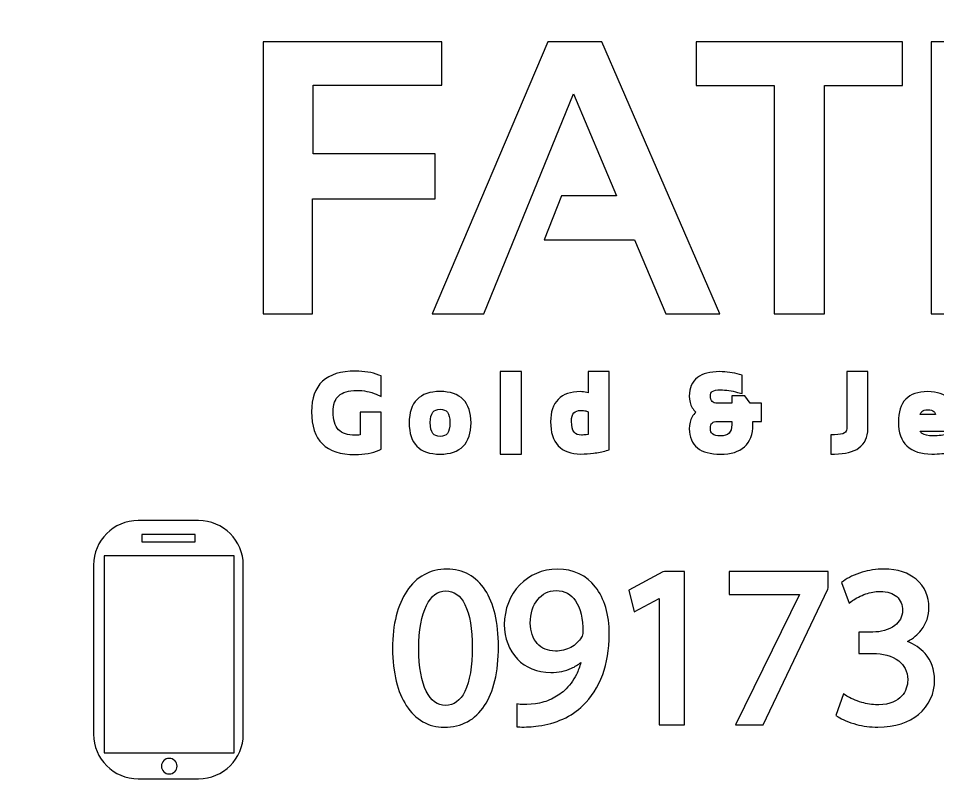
# Model space of a CAD drawing. Header units: millimetres. Extents: x -2199.5 to -2149.7, y -91.5 to -41.7.
# Drawn here: x -2188.27 to -2173.97, y -80.53 to -68.48 of the extents above; entities that cross this region are included whole.
import ezdxf

# ---------------------------------------------------------------- set-up
doc = ezdxf.new("R2010")
doc.units = ezdxf.units.MM
doc.header["$MEASUREMENT"] = 0
doc.layers.add('Layer 1', color=7, linetype='Continuous')

msp = doc.modelspace()

# ---------------------------------------------------------------- linework, layer by layer
at = {"layer": 'Layer 1', "color": 250, "lineweight": 18}
msp.add_open_spline([(-2197.5574, -41.7137), (-2197.5574, -41.7137), (-2151.7414, -41.7137), (-2151.7414, -41.7137), (-2150.6458, -41.7137), (-2149.7494, -42.6098), (-2149.7494, -43.7054), (-2149.7494, -43.7054), (-2149.7494, -89.522), (-2149.7494, -89.522), (-2149.7494, -90.6176), (-2150.6458, -91.5136), (-2151.7414, -91.5136), (-2151.7414, -91.5136), (-2197.5574, -91.5136), (-2197.5574, -91.5136), (-2198.6531, -91.5136), (-2199.5494, -90.6176), (-2199.5494, -89.522), (-2199.5494, -89.522), (-2199.5494, -43.7054), (-2199.5494, -43.7054), (-2199.5494, -42.6098), (-2198.6531, -41.7137), (-2197.5574, -41.7137)], degree=3, knots=[0, 0, 0, 0, 0.125, 0.125, 0.125, 0.25, 0.25, 0.25, 0.375, 0.375, 0.375, 0.5, 0.5, 0.5, 0.625, 0.625, 0.625, 0.75, 0.75, 0.75, 0.875, 0.875, 0.875, 1, 1, 1, 1], dxfattribs=at)
at = {"layer": 'Layer 1', "color": 240}
for points, knots in [([(-2181.682, -68.8411), (-2181.682, -68.8411), (-2181.682, -69.5157), (-2181.682, -69.5157), (-2181.682, -69.5157), (-2183.6827, -69.5157), (-2183.6827, -69.5157), (-2183.6827, -69.5157), (-2183.6827, -70.5812), (-2183.6827, -70.5812), (-2183.6827, -70.5812), (-2181.7827, -70.5812), (-2181.7827, -70.5812), (-2181.7827, -70.5812), (-2181.7827, -71.2828), (-2181.7827, -71.2828), (-2181.7827, -71.2828), (-2183.6916, -71.2828), (-2183.6916, -71.2828), (-2183.6916, -71.2828), (-2183.6916, -73.0733), (-2183.6916, -73.0733), (-2183.6916, -73.0733), (-2184.4611, -73.0733), (-2184.4611, -73.0733), (-2184.4611, -73.0733), (-2184.4611, -68.8411), (-2184.4611, -68.8411), (-2184.4611, -68.8411), (-2181.682, -68.8411), (-2181.682, -68.8411)], [0, 0, 0, 0, 0.1, 0.1, 0.1, 0.2, 0.2, 0.2, 0.3, 0.3, 0.3, 0.4, 0.4, 0.4, 0.5, 0.5, 0.5, 0.6, 0.6, 0.6, 0.7, 0.7, 0.7, 0.8, 0.8, 0.8, 0.9, 0.9, 0.9, 1, 1, 1, 1]), ([(-2181.0249, -73.0733), (-2181.0249, -73.0733), (-2181.8299, -73.0733), (-2181.8299, -73.0733), (-2181.8299, -73.0733), (-2180.0333, -68.8411), (-2180.0333, -68.8411), (-2180.0333, -68.8411), (-2179.19, -68.8411), (-2179.19, -68.8411), (-2179.19, -68.8411), (-2177.3551, -73.0733), (-2177.3551, -73.0733), (-2177.3551, -73.0733), (-2178.1985, -73.0733), (-2178.1985, -73.0733), (-2178.1985, -73.0733), (-2178.6811, -71.9192), (-2178.6811, -71.9192), (-2178.6811, -71.9192), (-2180.0867, -71.9192), (-2180.0867, -71.9192), (-2180.0867, -71.9192), (-2179.8172, -71.2383), (-2179.8172, -71.2383), (-2179.8172, -71.2383), (-2178.9649, -71.2383), (-2178.9649, -71.2383), (-2178.9649, -71.2383), (-2179.631, -69.6487), (-2179.631, -69.6487), (-2179.631, -69.6487), (-2181.0249, -73.0733), (-2181.0249, -73.0733)], [0, 0, 0, 0, 0.0909091, 0.0909091, 0.0909091, 0.1818182, 0.1818182, 0.1818182, 0.2727273, 0.2727273, 0.2727273, 0.3636364, 0.3636364, 0.3636364, 0.4545455, 0.4545455, 0.4545455, 0.5454545, 0.5454545, 0.5454545, 0.6363636, 0.6363636, 0.6363636, 0.7272727, 0.7272727, 0.7272727, 0.8181818, 0.8181818, 0.8181818, 0.9090909, 0.9090909, 0.9090909, 1, 1, 1, 1]), ([(-2174.5138, -68.8411), (-2174.5138, -68.8411), (-2174.5138, -69.5219), (-2174.5138, -69.5219), (-2174.5138, -69.5219), (-2175.7272, -69.5219), (-2175.7272, -69.5219), (-2175.7272, -69.5219), (-2175.7272, -73.0733), (-2175.7272, -73.0733), (-2175.7272, -73.0733), (-2176.5115, -73.0733), (-2176.5115, -73.0733), (-2176.5115, -73.0733), (-2176.5115, -69.5219), (-2176.5115, -69.5219), (-2176.5115, -69.5219), (-2177.7249, -69.5219), (-2177.7249, -69.5219), (-2177.7249, -69.5219), (-2177.7249, -68.8411), (-2177.7249, -68.8411), (-2177.7249, -68.8411), (-2174.5138, -68.8411), (-2174.5138, -68.8411)], [0, 0, 0, 0, 0.125, 0.125, 0.125, 0.25, 0.25, 0.25, 0.375, 0.375, 0.375, 0.5, 0.5, 0.5, 0.625, 0.625, 0.625, 0.75, 0.75, 0.75, 0.875, 0.875, 0.875, 1, 1, 1, 1]), ([(-2171.1725, -68.8411), (-2171.1725, -68.8411), (-2171.1725, -69.5157), (-2171.1725, -69.5157), (-2171.1725, -69.5157), (-2173.2912, -69.5157), (-2173.2912, -69.5157), (-2173.2912, -69.5157), (-2173.2912, -70.5812), (-2173.2912, -70.5812), (-2173.2912, -70.5812), (-2171.2729, -70.5812), (-2171.2729, -70.5812), (-2171.2729, -70.5812), (-2171.2729, -71.2828), (-2171.2729, -71.2828), (-2171.2729, -71.2828), (-2173.3002, -71.2828), (-2173.3002, -71.2828), (-2173.3002, -71.2828), (-2173.3002, -72.3925), (-2173.3002, -72.3925), (-2173.3002, -72.3925), (-2171.1306, -72.3925), (-2171.1306, -72.3925), (-2171.1306, -72.3925), (-2171.1306, -73.0733), (-2171.1306, -73.0733), (-2171.1306, -73.0733), (-2174.0697, -73.0733), (-2174.0697, -73.0733), (-2174.0697, -73.0733), (-2174.0697, -68.8411), (-2174.0697, -68.8411), (-2174.0697, -68.8411), (-2171.1725, -68.8411), (-2171.1725, -68.8411)], [0, 0, 0, 0, 0.0833333, 0.0833333, 0.0833333, 0.1666667, 0.1666667, 0.1666667, 0.25, 0.25, 0.25, 0.3333333, 0.3333333, 0.3333333, 0.4166667, 0.4166667, 0.4166667, 0.5, 0.5, 0.5, 0.5833333, 0.5833333, 0.5833333, 0.6666667, 0.6666667, 0.6666667, 0.75, 0.75, 0.75, 0.8333333, 0.8333333, 0.8333333, 0.9166667, 0.9166667, 0.9166667, 1, 1, 1, 1]), ([(-2182.6552, -75.1924), (-2182.7065, -75.215), (-2182.764, -75.232), (-2182.8272, -75.2427), (-2182.8894, -75.2535), (-2182.9577, -75.259), (-2183.0317, -75.259), (-2183.4813, -75.259), (-2183.7064, -75.0375), (-2183.7064, -74.5942), (-2183.7064, -74.1728), (-2183.478, -73.9615), (-2183.0211, -73.9615), (-2182.9545, -73.9615), (-2182.8907, -73.9668), (-2182.8301, -73.9767), (-2182.7691, -73.9867), (-2182.7114, -74.0021), (-2182.6578, -74.0225), (-2182.6578, -74.0225), (-2182.6217, -74.036), (-2182.6217, -74.036), (-2182.6217, -74.036), (-2182.6217, -74.3559), (-2182.6217, -74.3559), (-2182.6217, -74.3559), (-2182.6996, -74.3221), (-2182.6996, -74.3221), (-2182.7457, -74.3019), (-2182.7945, -74.2868), (-2182.8455, -74.2768), (-2182.8957, -74.2665), (-2182.949, -74.2613), (-2183.0048, -74.2613), (-2183.1307, -74.2613), (-2183.2236, -74.289), (-2183.2832, -74.3438), (-2183.3411, -74.3974), (-2183.3704, -74.4811), (-2183.3704, -74.5942), (-2183.3704, -74.7198), (-2183.3421, -74.8126), (-2183.2861, -74.8721), (-2183.2311, -74.9304), (-2183.1449, -74.9598), (-2183.0283, -74.9598), (-2183.0045, -74.9598), (-2182.9785, -74.957), (-2182.9497, -74.9515), (-2182.9497, -74.9515), (-2182.9497, -74.5993), (-2182.9497, -74.5993), (-2182.9497, -74.5993), (-2182.6217, -74.5993), (-2182.6217, -74.5993), (-2182.6217, -74.5993), (-2182.6217, -75.1777), (-2182.6217, -75.1777), (-2182.6217, -75.1777), (-2182.6552, -75.1924), (-2182.6552, -75.1924)], [0, 0, 0, 0, 0.05, 0.05, 0.05, 0.1, 0.1, 0.1, 0.15, 0.15, 0.15, 0.2, 0.2, 0.2, 0.25, 0.25, 0.25, 0.3, 0.3, 0.3, 0.35, 0.35, 0.35, 0.4, 0.4, 0.4, 0.45, 0.45, 0.45, 0.5, 0.5, 0.5, 0.55, 0.55, 0.55, 0.6, 0.6, 0.6, 0.65, 0.65, 0.65, 0.7, 0.7, 0.7, 0.75, 0.75, 0.75, 0.8, 0.8, 0.8, 0.85, 0.85, 0.85, 0.9, 0.9, 0.9, 0.95, 0.95, 0.95, 1, 1, 1, 1]), ([(-2180.4432, -74.0258), (-2180.4432, -74.0258), (-2180.4432, -75.251), (-2180.4432, -75.251), (-2180.4432, -75.251), (-2180.7715, -75.251), (-2180.7715, -75.251), (-2180.7715, -75.251), (-2180.7715, -73.97), (-2180.7715, -73.97), (-2180.7715, -73.97), (-2180.4432, -73.97), (-2180.4432, -73.97), (-2180.4432, -73.97), (-2180.4432, -74.0258), (-2180.4432, -74.0258)], [0, 0, 0, 0, 0.2, 0.2, 0.2, 0.4, 0.4, 0.4, 0.6, 0.6, 0.6, 0.8, 0.8, 0.8, 1, 1, 1, 1]), ([(-2179.1176, -75.1978), (-2179.1855, -75.2155), (-2179.2528, -75.229), (-2179.3188, -75.2376), (-2179.3859, -75.2465), (-2179.4522, -75.251), (-2179.5168, -75.251), (-2179.6717, -75.251), (-2179.7896, -75.2076), (-2179.8699, -75.1215), (-2179.9491, -75.0365), (-2179.989, -74.9119), (-2179.989, -74.7489), (-2179.989, -74.5963), (-2179.9495, -74.4799), (-2179.8711, -74.4004), (-2179.7923, -74.3206), (-2179.6771, -74.2805), (-2179.5259, -74.2805), (-2179.4929, -74.2805), (-2179.4592, -74.2844), (-2179.4254, -74.2922), (-2179.4254, -74.2922), (-2179.4039, -74.2978), (-2179.4039, -74.2978), (-2179.4039, -74.2978), (-2179.4039, -73.97), (-2179.4039, -73.97), (-2179.4039, -73.97), (-2179.0758, -73.97), (-2179.0758, -73.97), (-2179.0758, -73.97), (-2179.0758, -75.1868), (-2179.0758, -75.1868), (-2179.0758, -75.1868), (-2179.1176, -75.1978), (-2179.1176, -75.1978)], [0, 0, 0, 0, 0.0833333, 0.0833333, 0.0833333, 0.1666667, 0.1666667, 0.1666667, 0.25, 0.25, 0.25, 0.3333333, 0.3333333, 0.3333333, 0.4166667, 0.4166667, 0.4166667, 0.5, 0.5, 0.5, 0.5833333, 0.5833333, 0.5833333, 0.6666667, 0.6666667, 0.6666667, 0.75, 0.75, 0.75, 0.8333333, 0.8333333, 0.8333333, 0.9166667, 0.9166667, 0.9166667, 1, 1, 1, 1]), ([(-2177.831, -74.3488), (-2177.831, -74.2231), (-2177.7887, -74.1272), (-2177.7048, -74.0622), (-2177.6254, -74.0007), (-2177.5096, -73.97), (-2177.358, -73.97), (-2177.3058, -73.97), (-2177.2529, -73.9738), (-2177.2012, -73.9809), (-2177.1498, -73.988), (-2177.0989, -73.9989), (-2177.0486, -74.0129), (-2177.0486, -74.0129), (-2177.0078, -74.0244), (-2177.0078, -74.0244), (-2177.0078, -74.0244), (-2177.0078, -74.3119), (-2177.0078, -74.3119), (-2177.0078, -74.3119), (-2177.0788, -74.2919), (-2177.0788, -74.2919), (-2177.1238, -74.2792), (-2177.1691, -74.2693), (-2177.2142, -74.2626), (-2177.2586, -74.2561), (-2177.3033, -74.2529), (-2177.3474, -74.2529), (-2177.4063, -74.2529), (-2177.4487, -74.2619), (-2177.474, -74.2797), (-2177.493, -74.2929), (-2177.5026, -74.3147), (-2177.5026, -74.3447), (-2177.5026, -74.3869), (-2177.4938, -74.4172), (-2177.4767, -74.4348), (-2177.4598, -74.4521), (-2177.4311, -74.4608), (-2177.3907, -74.4608), (-2177.3907, -74.4608), (-2177.1698, -74.4608), (-2177.1698, -74.4608), (-2177.1698, -74.4608), (-2177.1698, -74.3445), (-2177.1698, -74.3445), (-2177.1698, -74.3445), (-2176.9685, -74.3445), (-2176.9685, -74.3445), (-2176.9685, -74.3445), (-2176.8853, -74.4608), (-2176.8853, -74.4608), (-2176.8853, -74.4608), (-2176.7092, -74.4608), (-2176.7092, -74.4608), (-2176.7092, -74.4608), (-2176.7092, -74.7436), (-2176.7092, -74.7436), (-2176.7092, -74.7436), (-2176.8419, -74.7436), (-2176.8419, -74.7436), (-2176.8419, -74.7436), (-2176.8419, -74.7942), (-2176.8419, -74.7942), (-2176.8419, -74.9452), (-2176.8854, -75.0601), (-2176.9724, -75.1384), (-2177.0577, -75.2153), (-2177.1824, -75.2536), (-2177.3459, -75.2536), (-2177.5018, -75.2536), (-2177.621, -75.221), (-2177.7025, -75.156), (-2177.7879, -75.0881), (-2177.831, -74.9882), (-2177.831, -74.8566), (-2177.831, -74.7853), (-2177.8156, -74.7233), (-2177.7858, -74.6722), (-2177.7704, -74.6451), (-2177.7508, -74.6215), (-2177.7275, -74.601), (-2177.7505, -74.5808), (-2177.7699, -74.5576), (-2177.7855, -74.5315), (-2177.8156, -74.4807), (-2177.831, -74.4195), (-2177.831, -74.3488)], [0, 0, 0, 0, 0.0344828, 0.0344828, 0.0344828, 0.0689655, 0.0689655, 0.0689655, 0.1034483, 0.1034483, 0.1034483, 0.137931, 0.137931, 0.137931, 0.1724138, 0.1724138, 0.1724138, 0.2068966, 0.2068966, 0.2068966, 0.2413793, 0.2413793, 0.2413793, 0.2758621, 0.2758621, 0.2758621, 0.3103448, 0.3103448, 0.3103448, 0.3448276, 0.3448276, 0.3448276, 0.3793103, 0.3793103, 0.3793103, 0.4137931, 0.4137931, 0.4137931, 0.4482759, 0.4482759, 0.4482759, 0.4827586, 0.4827586, 0.4827586, 0.5172414, 0.5172414, 0.5172414, 0.5517241, 0.5517241, 0.5517241, 0.5862069, 0.5862069, 0.5862069, 0.6206897, 0.6206897, 0.6206897, 0.6551724, 0.6551724, 0.6551724, 0.6896552, 0.6896552, 0.6896552, 0.7241379, 0.7241379, 0.7241379, 0.7586207, 0.7586207, 0.7586207, 0.7931034, 0.7931034, 0.7931034, 0.8275862, 0.8275862, 0.8275862, 0.862069, 0.862069, 0.862069, 0.8965517, 0.8965517, 0.8965517, 0.9310345, 0.9310345, 0.9310345, 0.9655172, 0.9655172, 0.9655172, 1, 1, 1, 1]), ([(-2175.0543, -74.0258), (-2175.0543, -74.0258), (-2175.0543, -74.8582), (-2175.0543, -74.8582), (-2175.0543, -74.9894), (-2175.1006, -75.0887), (-2175.1929, -75.1559), (-2175.2797, -75.2192), (-2175.4063, -75.251), (-2175.5721, -75.251), (-2175.5721, -75.251), (-2175.6278, -75.251), (-2175.6278, -75.251), (-2175.6278, -75.251), (-2175.6278, -74.9512), (-2175.6278, -74.9512), (-2175.6278, -74.9512), (-2175.5721, -74.9512), (-2175.5721, -74.9512), (-2175.5005, -74.9512), (-2175.4488, -74.9416), (-2175.4172, -74.9224), (-2175.3943, -74.9085), (-2175.3828, -74.8871), (-2175.3828, -74.8582), (-2175.3828, -74.8582), (-2175.3828, -73.97), (-2175.3828, -73.97), (-2175.3828, -73.97), (-2175.0543, -73.97), (-2175.0543, -73.97), (-2175.0543, -73.97), (-2175.0543, -74.0258), (-2175.0543, -74.0258)], [0, 0, 0, 0, 0.0909091, 0.0909091, 0.0909091, 0.1818182, 0.1818182, 0.1818182, 0.2727273, 0.2727273, 0.2727273, 0.3636364, 0.3636364, 0.3636364, 0.4545455, 0.4545455, 0.4545455, 0.5454545, 0.5454545, 0.5454545, 0.6363636, 0.6363636, 0.6363636, 0.7272727, 0.7272727, 0.7272727, 0.8181818, 0.8181818, 0.8181818, 0.9090909, 0.9090909, 0.9090909, 1, 1, 1, 1]), ([(-2182.1877, -74.766), (-2182.1878, -74.607), (-2182.1469, -74.4859), (-2182.0655, -74.403), (-2181.9836, -74.3203), (-2181.864, -74.2785), (-2181.7066, -74.2785), (-2181.5498, -74.2785), (-2181.4301, -74.3202), (-2181.3481, -74.403), (-2181.2669, -74.4859), (-2181.2258, -74.6069), (-2181.2258, -74.766), (-2181.2258, -74.9245), (-2181.2669, -75.0457), (-2181.3481, -75.1283), (-2181.4301, -75.2111), (-2181.5497, -75.2526), (-2181.7066, -75.2526), (-2182.0262, -75.2526), (-2182.1866, -75.0903), (-2182.1877, -74.766)], [0, 0, 0, 0, 0.1428571, 0.1428571, 0.1428571, 0.2857143, 0.2857143, 0.2857143, 0.4285714, 0.4285714, 0.4285714, 0.5714286, 0.5714286, 0.5714286, 0.7142857, 0.7142857, 0.7142857, 0.8571429, 0.8571429, 0.8571429, 1, 1, 1, 1]), ([(-2174.1206, -74.2805), (-2173.9751, -74.2805), (-2173.8636, -74.3194), (-2173.7877, -74.3973), (-2173.7118, -74.4748), (-2173.6739, -74.5877), (-2173.6739, -74.7359), (-2173.6758, -74.7922), (-2173.6808, -74.8415), (-2173.6863, -74.8978), (-2173.6863, -74.8978), (-2174.2396, -74.8978), (-2174.2396, -74.8978), (-2174.2325, -74.9117), (-2174.2223, -74.9232), (-2174.2092, -74.9322), (-2174.1743, -74.9558), (-2174.1179, -74.968), (-2174.0405, -74.968), (-2173.9979, -74.968), (-2173.9558, -74.9658), (-2173.9159, -74.9621), (-2173.8755, -74.9583), (-2173.8335, -74.9522), (-2173.791, -74.9442), (-2173.791, -74.9442), (-2173.7248, -74.9314), (-2173.7248, -74.9314), (-2173.7248, -74.9314), (-2173.7248, -75.2155), (-2173.7248, -75.2155), (-2173.7248, -75.2155), (-2173.7685, -75.2251), (-2173.7685, -75.2251), (-2173.8074, -75.2335), (-2173.8522, -75.2401), (-2173.9015, -75.2445), (-2173.9508, -75.2489), (-2174.0028, -75.251), (-2174.0567, -75.251), (-2174.2269, -75.251), (-2174.3567, -75.2092), (-2174.4452, -75.126), (-2174.5345, -75.0419), (-2174.5796, -74.9183), (-2174.5796, -74.7559), (-2174.5796, -74.4392), (-2174.4267, -74.2805), (-2174.1206, -74.2805)], [0, 0, 0, 0, 0.0625, 0.0625, 0.0625, 0.125, 0.125, 0.125, 0.1875, 0.1875, 0.1875, 0.25, 0.25, 0.25, 0.3125, 0.3125, 0.3125, 0.375, 0.375, 0.375, 0.4375, 0.4375, 0.4375, 0.5, 0.5, 0.5, 0.5625, 0.5625, 0.5625, 0.625, 0.625, 0.625, 0.6875, 0.6875, 0.6875, 0.75, 0.75, 0.75, 0.8125, 0.8125, 0.8125, 0.875, 0.875, 0.875, 0.9375, 0.9375, 0.9375, 1, 1, 1, 1]), ([(-2181.7066, -74.976), (-2181.6553, -74.976), (-2181.6178, -74.9607), (-2181.5944, -74.9304), (-2181.5675, -74.8958), (-2181.5538, -74.8395), (-2181.5538, -74.7624), (-2181.5538, -74.6881), (-2181.5673, -74.6338), (-2181.5939, -74.6002), (-2181.6175, -74.5708), (-2181.6552, -74.5556), (-2181.7066, -74.5556), (-2181.7583, -74.5556), (-2181.7961, -74.5708), (-2181.8197, -74.6002), (-2181.8461, -74.6338), (-2181.8596, -74.6881), (-2181.8596, -74.7624), (-2181.8596, -74.8396), (-2181.8461, -74.8958), (-2181.8193, -74.9304), (-2181.796, -74.9607), (-2181.758, -74.976), (-2181.7066, -74.976)], [0, 0, 0, 0, 0.125, 0.125, 0.125, 0.25, 0.25, 0.25, 0.375, 0.375, 0.375, 0.5, 0.5, 0.5, 0.625, 0.625, 0.625, 0.75, 0.75, 0.75, 0.875, 0.875, 0.875, 1, 1, 1, 1]), ([(-2179.4039, -74.5932), (-2179.4039, -74.5932), (-2179.4378, -74.5815), (-2179.4378, -74.5815), (-2179.4609, -74.5754), (-2179.4876, -74.5723), (-2179.5168, -74.5723), (-2179.5677, -74.5723), (-2179.6045, -74.5851), (-2179.6269, -74.61), (-2179.6509, -74.6369), (-2179.6631, -74.6813), (-2179.6631, -74.7429), (-2179.6631, -74.8199), (-2179.6495, -74.876), (-2179.6226, -74.9103), (-2179.5986, -74.9408), (-2179.5606, -74.9561), (-2179.5088, -74.9561), (-2179.4831, -74.9561), (-2179.458, -74.9543), (-2179.4342, -74.9511), (-2179.4342, -74.9511), (-2179.4039, -74.9456), (-2179.4039, -74.9456), (-2179.4039, -74.9456), (-2179.4039, -74.5932), (-2179.4039, -74.5932)], [0, 0, 0, 0, 0.1111111, 0.1111111, 0.1111111, 0.2222222, 0.2222222, 0.2222222, 0.3333333, 0.3333333, 0.3333333, 0.4444444, 0.4444444, 0.4444444, 0.5555556, 0.5555556, 0.5555556, 0.6666667, 0.6666667, 0.6666667, 0.7777778, 0.7777778, 0.7777778, 0.8888889, 0.8888889, 0.8888889, 1, 1, 1, 1]), ([(-2174.2401, -74.6356), (-2174.2401, -74.6356), (-2174.0017, -74.6356), (-2174.0017, -74.6356), (-2174.0064, -74.6164), (-2174.0141, -74.6011), (-2174.025, -74.5905), (-2174.0439, -74.5718), (-2174.0758, -74.5622), (-2174.1206, -74.5622), (-2174.1627, -74.5622), (-2174.1939, -74.5723), (-2174.214, -74.5921), (-2174.225, -74.6029), (-2174.2335, -74.6175), (-2174.2401, -74.6356)], [0, 0, 0, 0, 0.2, 0.2, 0.2, 0.4, 0.4, 0.4, 0.6, 0.6, 0.6, 0.8, 0.8, 0.8, 1, 1, 1, 1]), ([(-2177.3893, -74.7436), (-2177.4307, -74.7436), (-2177.4601, -74.7521), (-2177.4774, -74.769), (-2177.4941, -74.7853), (-2177.5026, -74.8134), (-2177.5026, -74.8527), (-2177.5026, -74.8919), (-2177.4919, -74.9204), (-2177.4704, -74.9376), (-2177.4453, -74.9576), (-2177.4034, -74.968), (-2177.345, -74.968), (-2177.2834, -74.968), (-2177.2389, -74.954), (-2177.2113, -74.9266), (-2177.1838, -74.8989), (-2177.1698, -74.8544), (-2177.1698, -74.7928), (-2177.1698, -74.7928), (-2177.1698, -74.7436), (-2177.1698, -74.7436), (-2177.1698, -74.7436), (-2177.3893, -74.7436), (-2177.3893, -74.7436)], [0, 0, 0, 0, 0.125, 0.125, 0.125, 0.25, 0.25, 0.25, 0.375, 0.375, 0.375, 0.5, 0.5, 0.5, 0.625, 0.625, 0.625, 0.75, 0.75, 0.75, 0.875, 0.875, 0.875, 1, 1, 1, 1]), ([(-2185.4629, -80.3013), (-2185.4629, -80.3013), (-2186.4018, -80.3013), (-2186.4018, -80.3013), (-2186.7853, -80.3013), (-2187.0963, -79.99), (-2187.0963, -79.6066), (-2187.0963, -79.6066), (-2187.0963, -76.9801), (-2187.0963, -76.9801), (-2187.0963, -76.596), (-2186.7853, -76.2852), (-2186.4018, -76.2852), (-2186.4018, -76.2852), (-2185.4629, -76.2852), (-2185.4629, -76.2852), (-2185.0792, -76.2852), (-2184.7682, -76.596), (-2184.7682, -76.9801), (-2184.7682, -76.9801), (-2184.7682, -79.6066), (-2184.7682, -79.6066), (-2184.7682, -79.99), (-2185.0792, -80.3013), (-2185.4629, -80.3013)], [0, 0, 0, 0, 0.125, 0.125, 0.125, 0.25, 0.25, 0.25, 0.375, 0.375, 0.375, 0.5, 0.5, 0.5, 0.625, 0.625, 0.625, 0.75, 0.75, 0.75, 0.875, 0.875, 0.875, 1, 1, 1, 1]), ([(-2185.5186, -76.6151), (-2185.5186, -76.6151), (-2186.3461, -76.6151), (-2186.3461, -76.6151), (-2186.3461, -76.6151), (-2186.3461, -76.5036), (-2186.3461, -76.5036), (-2186.3461, -76.5036), (-2185.5186, -76.5036), (-2185.5186, -76.5036), (-2185.5186, -76.5036), (-2185.5186, -76.6151), (-2185.5186, -76.6151)], [0, 0, 0, 0, 0.25, 0.25, 0.25, 0.5, 0.5, 0.5, 0.75, 0.75, 0.75, 1, 1, 1, 1]), ([(-2184.9092, -79.8974), (-2184.9092, -79.8974), (-2186.9307, -79.8974), (-2186.9307, -79.8974), (-2186.9307, -79.8974), (-2186.9307, -76.8315), (-2186.9307, -76.8315), (-2186.9307, -76.8315), (-2184.9092, -76.8315), (-2184.9092, -76.8315), (-2184.9092, -76.8315), (-2184.9092, -79.8974), (-2184.9092, -79.8974)], [0, 0, 0, 0, 0.25, 0.25, 0.25, 0.5, 0.5, 0.5, 0.75, 0.75, 0.75, 1, 1, 1, 1]), ([(-2180.7997, -78.2453), (-2180.7997, -78.6417), (-2180.8744, -78.9513), (-2181.014, -79.1637), (-2181.1588, -79.3833), (-2181.3715, -79.4989), (-2181.6427, -79.4989), (-2181.887, -79.4989), (-2182.0914, -79.3828), (-2182.2335, -79.1622), (-2182.3663, -78.9562), (-2182.4437, -78.6578), (-2182.4471, -78.2773), (-2182.4472, -77.8934), (-2182.3655, -77.5924), (-2182.2261, -77.3838), (-2182.0756, -77.1585), (-2181.8586, -77.04), (-2181.604, -77.04), (-2181.3466, -77.04), (-2181.1442, -77.1547), (-2181.0062, -77.366), (-2180.8716, -77.5722), (-2180.7997, -77.8713), (-2180.7997, -78.2453)], [0, 0, 0, 0, 0.125, 0.125, 0.125, 0.25, 0.25, 0.25, 0.375, 0.375, 0.375, 0.5, 0.5, 0.5, 0.625, 0.625, 0.625, 0.75, 0.75, 0.75, 0.875, 0.875, 0.875, 1, 1, 1, 1]), ([(-2180.4605, -79.1439), (-2180.4305, -79.1472), (-2180.3963, -79.1472), (-2180.3579, -79.145), (-2180.3579, -79.145), (-2180.2229, -79.1338), (-2180.2229, -79.1338), (-2180.1367, -79.122), (-2180.0526, -79.0979), (-2179.9754, -79.0623), (-2179.901, -79.0278), (-2179.8322, -78.9821), (-2179.7725, -78.9257), (-2179.699, -78.8588), (-2179.6362, -78.7764), (-2179.5871, -78.6777), (-2179.559, -78.6214), (-2179.5354, -78.5596), (-2179.5167, -78.492), (-2179.5611, -78.5277), (-2179.6098, -78.5579), (-2179.6624, -78.582), (-2179.7578, -78.6255), (-2179.8658, -78.649), (-2179.9846, -78.649), (-2180.1996, -78.649), (-2180.3778, -78.5693), (-2180.5035, -78.439), (-2180.6345, -78.3033), (-2180.7082, -78.1131), (-2180.7082, -77.9009), (-2180.7082, -77.6663), (-2180.6204, -77.4452), (-2180.4674, -77.2862), (-2180.3228, -77.1355), (-2180.12, -77.04), (-2179.8793, -77.04), (-2179.6313, -77.04), (-2179.4297, -77.1409), (-2179.2899, -77.3192), (-2179.1514, -77.4956), (-2179.0748, -77.748), (-2179.0748, -78.0523), (-2179.0748, -78.2942), (-2179.1133, -78.5028), (-2179.1781, -78.6793), (-2179.2514, -78.8791), (-2179.3591, -79.0383), (-2179.4833, -79.1587), (-2179.5733, -79.2469), (-2179.6808, -79.319), (-2179.7969, -79.3721), (-2179.9162, -79.4273), (-2180.0459, -79.463), (-2180.1758, -79.4775), (-2180.2301, -79.4859), (-2180.2803, -79.491), (-2180.3251, -79.4939), (-2180.3785, -79.497), (-2180.4268, -79.4971), (-2180.4679, -79.4953), (-2180.4679, -79.4953), (-2180.5152, -79.4931), (-2180.5152, -79.4931), (-2180.5152, -79.4931), (-2180.5152, -79.1379), (-2180.5152, -79.1379), (-2180.5152, -79.1379), (-2180.4605, -79.1439), (-2180.4605, -79.1439)], [0, 0, 0, 0, 0.0434783, 0.0434783, 0.0434783, 0.0869565, 0.0869565, 0.0869565, 0.1304348, 0.1304348, 0.1304348, 0.173913, 0.173913, 0.173913, 0.2173913, 0.2173913, 0.2173913, 0.2608696, 0.2608696, 0.2608696, 0.3043478, 0.3043478, 0.3043478, 0.3478261, 0.3478261, 0.3478261, 0.3913043, 0.3913043, 0.3913043, 0.4347826, 0.4347826, 0.4347826, 0.4782609, 0.4782609, 0.4782609, 0.5217391, 0.5217391, 0.5217391, 0.5652174, 0.5652174, 0.5652174, 0.6086957, 0.6086957, 0.6086957, 0.6521739, 0.6521739, 0.6521739, 0.6956522, 0.6956522, 0.6956522, 0.7391304, 0.7391304, 0.7391304, 0.7826087, 0.7826087, 0.7826087, 0.826087, 0.826087, 0.826087, 0.8695652, 0.8695652, 0.8695652, 0.9130435, 0.9130435, 0.9130435, 0.9565217, 0.9565217, 0.9565217, 1, 1, 1, 1]), ([(-2175.3796, -79.0145), (-2175.3326, -79.0448), (-2175.2484, -79.0852), (-2175.1465, -79.1143), (-2175.0714, -79.1357), (-2174.9867, -79.1507), (-2174.9007, -79.1507), (-2174.9007, -79.1507), (-2174.8851, -79.1507), (-2174.8851, -79.1507), (-2174.7115, -79.1477), (-2174.5978, -79.0919), (-2174.5285, -79.0167), (-2174.4602, -78.9425), (-2174.4334, -78.8479), (-2174.4334, -78.7655), (-2174.4334, -78.7655), (-2174.4334, -78.7588), (-2174.4334, -78.7588), (-2174.4347, -78.6281), (-2174.4899, -78.5319), (-2174.5741, -78.4669), (-2174.6766, -78.3877), (-2174.8236, -78.3511), (-2174.9742, -78.3511), (-2174.9742, -78.3511), (-2175.1961, -78.3511), (-2175.1961, -78.3511), (-2175.1961, -78.3511), (-2175.1961, -78.0199), (-2175.1961, -78.0199), (-2175.1961, -78.0199), (-2174.9741, -78.0199), (-2174.9741, -78.0199), (-2174.8589, -78.0199), (-2174.7272, -77.9872), (-2174.6335, -77.9166), (-2174.5631, -77.8631), (-2174.5144, -77.7863), (-2174.5144, -77.6836), (-2174.5144, -77.5992), (-2174.5425, -77.5207), (-2174.6049, -77.467), (-2174.6609, -77.4187), (-2174.7461, -77.3884), (-2174.8654, -77.3884), (-2174.9413, -77.3884), (-2175.0159, -77.4033), (-2175.0828, -77.4256), (-2175.1677, -77.4537), (-2175.242, -77.4938), (-2175.2934, -77.5305), (-2175.2934, -77.5305), (-2175.3461, -77.5682), (-2175.3461, -77.5682), (-2175.3461, -77.5682), (-2175.4616, -77.2473), (-2175.4616, -77.2473), (-2175.4616, -77.2473), (-2175.4319, -77.2256), (-2175.4319, -77.2256), (-2175.3635, -77.1756), (-2175.2608, -77.125), (-2175.1409, -77.0897), (-2175.039, -77.0598), (-2174.9236, -77.04), (-2174.8056, -77.04), (-2174.5848, -77.04), (-2174.4185, -77.102), (-2174.3033, -77.1982), (-2174.1675, -77.3116), (-2174.1029, -77.4716), (-2174.1029, -77.6343), (-2174.1029, -77.7652), (-2174.1431, -77.8866), (-2174.2233, -77.989), (-2174.2773, -78.0578), (-2174.3495, -78.1178), (-2174.4396, -78.1657), (-2174.3325, -78.2062), (-2174.2375, -78.2698), (-2174.1645, -78.3536), (-2174.0717, -78.4606), (-2174.015, -78.5995), (-2174.015, -78.7648), (-2174.015, -78.9712), (-2174.1001, -79.1647), (-2174.2664, -79.3013), (-2174.414, -79.4226), (-2174.6254, -79.4989), (-2174.8971, -79.4989), (-2175.017, -79.4989), (-2175.1306, -79.4816), (-2175.23, -79.456), (-2175.3511, -79.4246), (-2175.4522, -79.3793), (-2175.5175, -79.3365), (-2175.5175, -79.3365), (-2175.5499, -79.3151), (-2175.5499, -79.3151), (-2175.5499, -79.3151), (-2175.4323, -78.9807), (-2175.4323, -78.9807), (-2175.4323, -78.9807), (-2175.3796, -79.0145), (-2175.3796, -79.0145)], [0, 0, 0, 0, 0.0285714, 0.0285714, 0.0285714, 0.0571429, 0.0571429, 0.0571429, 0.0857143, 0.0857143, 0.0857143, 0.1142857, 0.1142857, 0.1142857, 0.1428571, 0.1428571, 0.1428571, 0.1714286, 0.1714286, 0.1714286, 0.2, 0.2, 0.2, 0.2285714, 0.2285714, 0.2285714, 0.2571429, 0.2571429, 0.2571429, 0.2857143, 0.2857143, 0.2857143, 0.3142857, 0.3142857, 0.3142857, 0.3428571, 0.3428571, 0.3428571, 0.3714286, 0.3714286, 0.3714286, 0.4, 0.4, 0.4, 0.4285714, 0.4285714, 0.4285714, 0.4571429, 0.4571429, 0.4571429, 0.4857143, 0.4857143, 0.4857143, 0.5142857, 0.5142857, 0.5142857, 0.5428571, 0.5428571, 0.5428571, 0.5714286, 0.5714286, 0.5714286, 0.6, 0.6, 0.6, 0.6285714, 0.6285714, 0.6285714, 0.6571429, 0.6571429, 0.6571429, 0.6857143, 0.6857143, 0.6857143, 0.7142857, 0.7142857, 0.7142857, 0.7428571, 0.7428571, 0.7428571, 0.7714286, 0.7714286, 0.7714286, 0.8, 0.8, 0.8, 0.8285714, 0.8285714, 0.8285714, 0.8571429, 0.8571429, 0.8571429, 0.8857143, 0.8857143, 0.8857143, 0.9142857, 0.9142857, 0.9142857, 0.9428571, 0.9428571, 0.9428571, 0.9714286, 0.9714286, 0.9714286, 1, 1, 1, 1]), ([(-2178.3019, -77.4954), (-2178.3019, -77.4954), (-2178.6887, -77.7041), (-2178.6887, -77.7041), (-2178.6887, -77.7041), (-2178.7732, -77.37), (-2178.7732, -77.37), (-2178.7732, -77.37), (-2178.2406, -77.0851), (-2178.2406, -77.0851), (-2178.2406, -77.0851), (-2178.2172, -77.0791), (-2178.2172, -77.0791), (-2178.2172, -77.0791), (-2177.9044, -77.0791), (-2177.9044, -77.0791), (-2177.9044, -77.0791), (-2177.9044, -79.4606), (-2177.9044, -79.4606), (-2177.9044, -79.4606), (-2178.3019, -79.4606), (-2178.3019, -79.4606), (-2178.3019, -79.4606), (-2178.3019, -77.4954), (-2178.3019, -77.4954)], [0, 0, 0, 0, 0.125, 0.125, 0.125, 0.25, 0.25, 0.25, 0.375, 0.375, 0.375, 0.5, 0.5, 0.5, 0.625, 0.625, 0.625, 0.75, 0.75, 0.75, 0.875, 0.875, 0.875, 1, 1, 1, 1]), ([(-2175.6703, -77.1286), (-2175.6703, -77.1286), (-2175.6703, -77.3323), (-2175.6703, -77.3323), (-2175.6703, -77.3323), (-2175.6752, -77.3535), (-2175.6752, -77.3535), (-2175.6752, -77.3535), (-2176.6826, -79.4606), (-2176.6826, -79.4606), (-2176.6826, -79.4606), (-2177.1122, -79.4606), (-2177.1122, -79.4606), (-2177.1122, -79.4606), (-2176.1186, -77.4346), (-2176.1186, -77.4346), (-2176.1186, -77.4346), (-2177.2091, -77.4346), (-2177.2091, -77.4346), (-2177.2091, -77.4346), (-2177.2091, -77.0791), (-2177.2091, -77.0791), (-2177.2091, -77.0791), (-2175.6703, -77.0791), (-2175.6703, -77.0791), (-2175.6703, -77.0791), (-2175.6703, -77.1286), (-2175.6703, -77.1286)], [0, 0, 0, 0, 0.1111111, 0.1111111, 0.1111111, 0.2222222, 0.2222222, 0.2222222, 0.3333333, 0.3333333, 0.3333333, 0.4444444, 0.4444444, 0.4444444, 0.5555556, 0.5555556, 0.5555556, 0.6666667, 0.6666667, 0.6666667, 0.7777778, 0.7777778, 0.7777778, 0.8888889, 0.8888889, 0.8888889, 1, 1, 1, 1]), ([(-2182.0392, -78.28), (-2182.0392, -78.5651), (-2181.9964, -78.7883), (-2181.9212, -78.94), (-2181.8491, -79.0844), (-2181.7473, -79.1616), (-2181.6254, -79.1616), (-2181.4921, -79.1616), (-2181.3919, -79.0836), (-2181.3235, -78.9441), (-2181.2458, -78.7858), (-2181.2077, -78.5504), (-2181.2077, -78.259), (-2181.2077, -77.9765), (-2181.2445, -77.7453), (-2181.3221, -77.5894), (-2181.3893, -77.4543), (-2181.4884, -77.3781), (-2181.6218, -77.3781), (-2181.741, -77.3781), (-2181.8455, -77.4563), (-2181.9197, -77.6076), (-2181.9948, -77.7608), (-2182.0392, -77.9864), (-2182.0392, -78.28)], [0, 0, 0, 0, 0.125, 0.125, 0.125, 0.25, 0.25, 0.25, 0.375, 0.375, 0.375, 0.5, 0.5, 0.5, 0.625, 0.625, 0.625, 0.75, 0.75, 0.75, 0.875, 0.875, 0.875, 1, 1, 1, 1]), ([(-2180.3036, -77.8795), (-2180.3036, -78.0109), (-2180.2644, -78.1219), (-2180.1953, -78.1982), (-2180.1285, -78.272), (-2180.0321, -78.3152), (-2179.9143, -78.3152), (-2179.8233, -78.3152), (-2179.7421, -78.2937), (-2179.6746, -78.2579), (-2179.602, -78.2194), (-2179.5444, -78.1639), (-2179.5072, -78.1007), (-2179.5072, -78.1007), (-2179.5065, -78.0995), (-2179.5065, -78.0995), (-2179.5005, -78.0899), (-2179.4953, -78.0783), (-2179.492, -78.0651), (-2179.4884, -78.0509), (-2179.4863, -78.0339), (-2179.4863, -78.0134), (-2179.4863, -77.8182), (-2179.5234, -77.648), (-2179.6015, -77.5327), (-2179.6686, -77.4338), (-2179.7684, -77.3745), (-2179.9038, -77.3745), (-2180.0197, -77.3745), (-2180.1186, -77.4257), (-2180.1886, -77.512), (-2180.261, -77.6014), (-2180.3036, -77.7296), (-2180.3036, -77.8795)], [0, 0, 0, 0, 0.0909091, 0.0909091, 0.0909091, 0.1818182, 0.1818182, 0.1818182, 0.2727273, 0.2727273, 0.2727273, 0.3636364, 0.3636364, 0.3636364, 0.4545455, 0.4545455, 0.4545455, 0.5454545, 0.5454545, 0.5454545, 0.6363636, 0.6363636, 0.6363636, 0.7272727, 0.7272727, 0.7272727, 0.8181818, 0.8181818, 0.8181818, 0.9090909, 0.9090909, 0.9090909, 1, 1, 1, 1]), ([(-2185.7985, -80.1045), (-2185.7985, -80.1718), (-2185.853, -80.226), (-2185.9198, -80.226), (-2185.987, -80.226), (-2186.0415, -80.1718), (-2186.0415, -80.1045), (-2186.0415, -80.0376), (-2185.987, -79.9834), (-2185.9198, -79.9834), (-2185.853, -79.9834), (-2185.7985, -80.0376), (-2185.7985, -80.1045)], [0, 0, 0, 0, 0.25, 0.25, 0.25, 0.5, 0.5, 0.5, 0.75, 0.75, 0.75, 1, 1, 1, 1])]:
    msp.add_open_spline(points, degree=3, knots=knots, dxfattribs=at)

doc.saveas('drawing.dxf')
